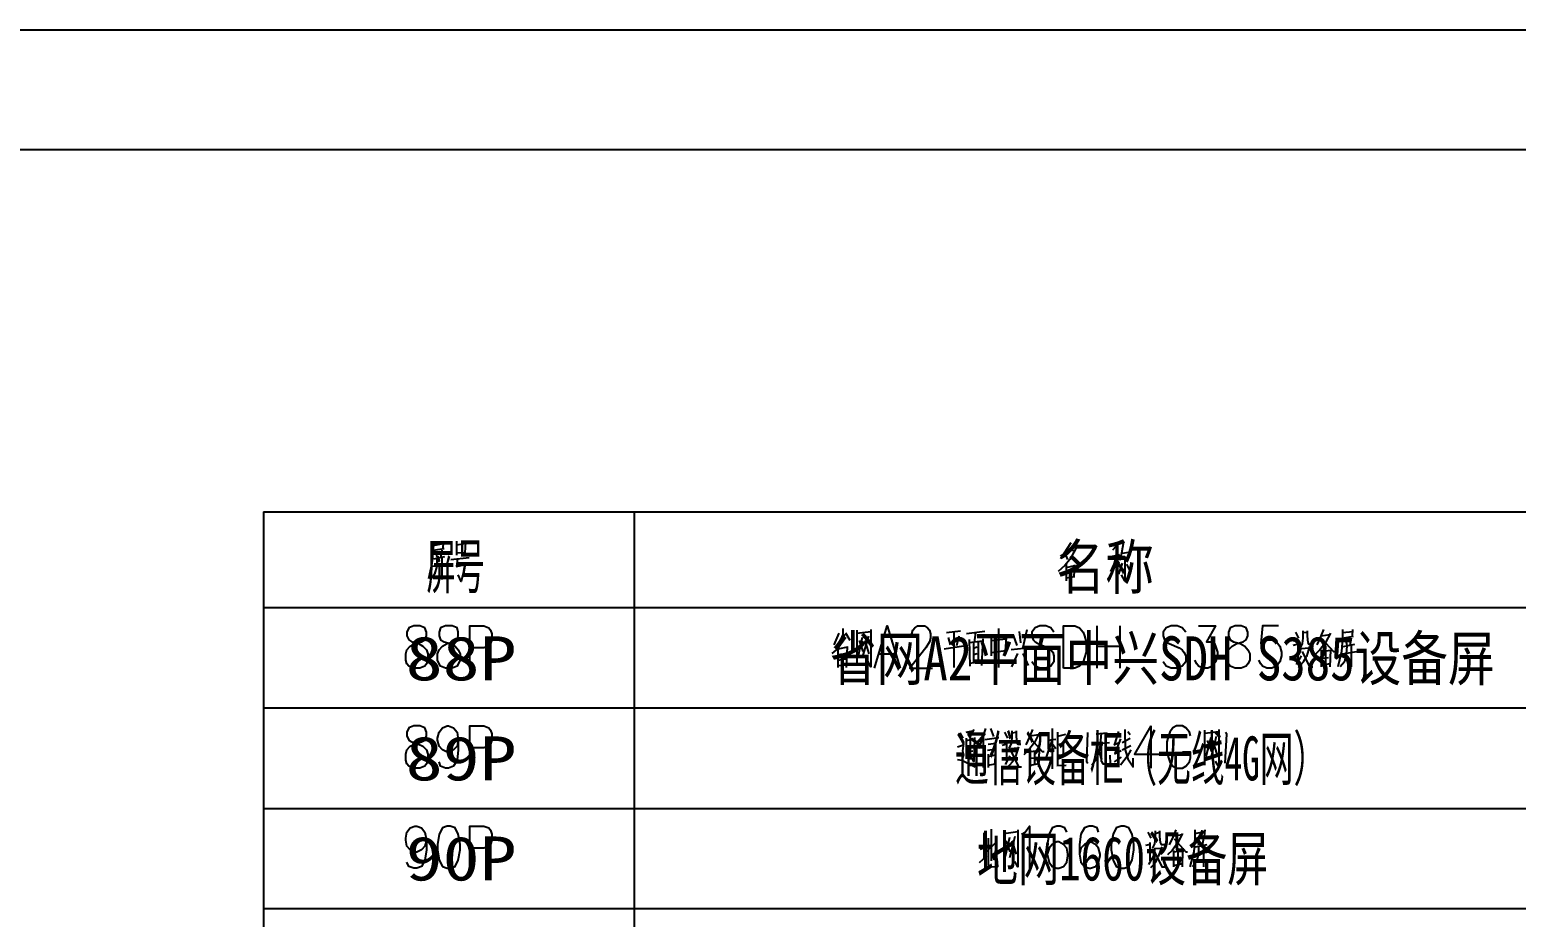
# Model space of a CAD drawing. Header units: metres. Extents: x 17 to 1264, y 17 to 859.
# Drawn here: x 640.2 to 990.9, y 649.4 to 858.8 of the extents above; entities that cross this region are included whole.
import ezdxf

# ---------------------------------------------------------------- set-up
doc = ezdxf.new("R2010")
doc.units = ezdxf.units.M
for name, color, linetype in [('LINES', 7, 'Continuous'), ('POLYLINES', 4, 'Continuous'), ('RECTS', 7, 'Continuous'), ('TEXTS', 3, 'Continuous')]:
    doc.layers.add(name, color=color, linetype=linetype)

msp = doc.modelspace()

# ---------------------------------------------------------------- linework, layer by layer
at = {"layer": 'LINES'}
for p, q in [((1179.14, 830.45), (87.76, 830.45)), ((695.37, 745.06), (1108.65, 745.06)), ((695.37, 745.06), (695.37, 284.26)), ((782.78, 745.06), (782.78, 284.26)), ((735.4, 737.14), (737.71, 737.57)), ((737.71, 736.42), (737.85, 737.86)), ((740.87, 738.14), (740.87, 734.83)), ((740.87, 737.28), (742.89, 737.57)), ((743.03, 737.86), (742.89, 735.41)), ((885.88, 737.71), (883.43, 733.97)), ((897.26, 737.71), (895.67, 735.98)), ((896.54, 736.7), (896.54, 728.93)), ((735.4, 735.98), (737.99, 736.42)), ((735.55, 733.97), (738.14, 734.54)), ((735.98, 735.7), (736.27, 734.4)), ((737.42, 735.98), (737.13, 734.26)), ((737.42, 734.26), (737.42, 729.07)), ((739.58, 733.82), (743.9, 734.26)), ((743.03, 735.41), (740.87, 735.26)), ((741.16, 733.97), (740.87, 732.24)), ((884.44, 735.26), (885.02, 733.82)), ((884.87, 735.84), (886.75, 735.98)), ((895.39, 734.54), (897.4, 734.98)), ((896.54, 733.97), (897.26, 732.82)), ((897.98, 735.26), (899.56, 735.55)), ((899.85, 735.7), (899.27, 734.26)), ((735.26, 732.24), (738.71, 732.67)), ((743.03, 732.53), (740.73, 732.1)), ((884.44, 732.38), (882.86, 730.94)), ((884.73, 732.67), (884.73, 728.78)), ((884.73, 731.95), (886.75, 732.38)), ((884.73, 729.5), (886.75, 729.79)), ((886.6, 729.79), (886.75, 732.53)), ((897.98, 732.96), (897.11, 730.37)), ((898.99, 732.67), (899.85, 730.94)), ((695.37, 722.45), (1108.65, 722.45)), ((830.01, 713.66), (831.16, 716.4)), ((832.03, 717.55), (832.03, 714.53)), ((833.75, 714.67), (832.75, 716.4)), ((835.34, 717.12), (835.34, 708.91)), ((835.34, 716.4), (838.65, 716.83)), ((838.07, 715.68), (836.63, 710.64)), ((856.51, 716.54), (859.82, 716.98)), ((858.23, 716.69), (858.23, 708.34)), ((858.95, 713.52), (859.53, 715.82)), ((865.58, 716.83), (861.26, 716.26)), ((863.13, 714.24), (863.42, 716.54)), ((867.02, 715.68), (867.02, 711.07)), ((868.75, 717.55), (868.75, 708.34)), ((873.21, 713.52), (872.35, 715.97)), ((873.64, 716.83), (873.93, 714.1)), ((874.51, 712.8), (875.51, 717.26)), ((892.07, 708.19), (892.07, 718.13)), ((897.4, 718.13), (897.4, 708.19)), ((938.87, 716.69), (939.59, 715.25)), ((940.6, 716.98), (940.6, 715.1)), ((940.6, 716.54), (941.61, 716.69)), ((944.78, 715.54), (943.91, 713.66)), ((945.5, 717.26), (944.78, 715.54)), ((944.92, 715.82), (946.94, 716.11)), ((949.96, 716.54), (952.41, 716.83)), ((949.96, 715.25), (952.55, 715.68)), ((952.27, 715.68), (952.41, 717.26)), ((833.18, 713.09), (830.87, 712.66)), ((830.87, 712.8), (830.87, 708.34)), ((832.89, 708.34), (833.18, 713.23)), ((836.63, 715.39), (835.63, 711.07)), ((835.91, 714.67), (836.78, 712.08)), ((837.21, 714.67), (838.22, 711.5)), ((860.54, 713.38), (855.93, 712.66)), ((856.94, 715.39), (857.37, 713.66)), ((861.83, 714.96), (861.98, 708.62)), ((865, 714.53), (861.83, 714.1)), ((862.84, 714.24), (862.84, 709.49)), ((863.71, 713.09), (862.84, 712.8)), ((863.99, 714.24), (863.99, 709.63)), ((864.86, 708.77), (865.15, 715.1)), ((867.02, 714.67), (870.47, 715.1)), ((870.47, 712.22), (867.02, 711.79)), ((870.62, 715.39), (870.33, 712.22)), ((876.23, 712.94), (871.77, 712.51)), ((892.07, 713.38), (897.4, 713.38)), ((939.45, 713.81), (938.3, 713.52)), ((939.45, 709.92), (939.45, 714.24)), ((940.31, 712.8), (942.04, 712.94)), ((942.19, 713.23), (941.47, 710.93)), ((944.92, 712.51), (944.92, 708.48)), ((944.92, 712.08), (947.08, 712.37)), ((945.93, 712.08), (945.93, 709.2)), ((947.08, 712.51), (946.94, 708.48)), ((949.96, 711.5), (953.27, 712.08)), ((950.11, 713.23), (952.84, 713.81)), ((950.54, 715.1), (950.97, 713.66)), ((951.98, 715.25), (951.69, 713.52)), ((951.98, 713.52), (951.98, 708.48)), ((830.87, 711.36), (832.75, 711.65)), ((830.87, 710.06), (832.75, 710.35)), ((830.87, 708.77), (832.89, 709.06)), ((840.67, 711.5), (844.55, 711.5)), ((861.98, 709.34), (864.86, 709.78)), ((862.84, 711.36), (863.71, 711.65)), ((871.91, 708.48), (873.35, 711.65)), ((874.51, 711.65), (875.8, 708.77)), ((940.17, 711.07), (939.02, 709.06)), ((946.94, 709.2), (944.92, 708.77)), ((945.07, 710.5), (946.65, 710.64)), ((695.37, 698.83), (1108.65, 698.83)), ((904.75, 694.51), (904.75, 684.58)), ((859.67, 692.93), (860.39, 691.63)), ((861.11, 693.07), (862.7, 693.36)), ((861.11, 691.63), (861.11, 686.74)), ((861.11, 691.06), (863.13, 691.49)), ((861.69, 692.35), (862.27, 691.34)), ((862.99, 693.65), (861.98, 691.92)), ((862.12, 691.34), (862.12, 686.59)), ((865.72, 693.94), (864.14, 689.18)), ((865.15, 691.92), (865.15, 684.72)), ((865.58, 691.34), (868.89, 691.78)), ((866.87, 693.94), (867.59, 692.06)), ((870.19, 693.07), (870.91, 691.63)), ((871.91, 693.36), (871.91, 691.49)), ((871.91, 692.93), (872.92, 693.07)), ((876.09, 691.92), (875.23, 690.05)), ((876.81, 693.65), (876.09, 691.92)), ((876.23, 692.21), (878.25, 692.5)), ((880.12, 687.17), (881.42, 691.06)), ((882.28, 691.34), (880.41, 691.06)), ((881.42, 693.94), (881.42, 684.43)), ((882.71, 693.07), (882.71, 685.15)), ((884.59, 692.5), (882.71, 692.06)), ((891.79, 692.64), (894.38, 692.93)), ((892.79, 689.33), (893.08, 692.78)), ((897.11, 693.22), (896.11, 690.19)), ((897.55, 691.49), (896.25, 688.03)), ((897.98, 690.62), (899.85, 691.63)), ((899.27, 693.22), (899.85, 692.5)), ((917.42, 693.5), (917.42, 685.3)), ((917.42, 692.78), (920.73, 693.22)), ((918.86, 691.78), (917.71, 687.31)), ((917.99, 691.06), (919, 688.46)), ((920.15, 692.06), (918.86, 687.02)), ((919.29, 691.06), (920.3, 687.89)), ((859.1, 689.62), (860.54, 690.05)), ((861.55, 689.76), (862.55, 689.9)), ((861.55, 688.46), (862.7, 688.61)), ((868.31, 689.04), (866.15, 688.75)), ((866.3, 690.19), (868.17, 690.48)), ((866.3, 687.89), (866.3, 684.72)), ((866.3, 687.31), (868.03, 687.74)), ((868.03, 688.03), (867.88, 685.58)), ((870.76, 690.19), (869.61, 689.9)), ((870.76, 686.3), (870.76, 690.62)), ((871.63, 689.18), (873.35, 689.33)), ((873.5, 689.62), (872.78, 687.31)), ((876.23, 688.9), (876.23, 684.86)), ((876.23, 688.46), (878.39, 688.75)), ((877.24, 688.46), (877.24, 685.58)), ((878.39, 688.9), (878.25, 684.86)), ((881.42, 690.34), (882.28, 689.18)), ((884.15, 690.34), (882.71, 690.05)), ((882.71, 687.6), (884.3, 687.74)), ((884.15, 687.74), (884.15, 690.62)), ((891.07, 690.19), (894.95, 690.62)), ((892.79, 689.33), (891.79, 686.74)), ((893.08, 686.16), (893.08, 690.34)), ((895.96, 690.05), (897.26, 690.62)), ((897.69, 688.61), (896.11, 687.89)), ((897.98, 688.9), (899.99, 689.9)), ((863.27, 684.86), (863.71, 685.15)), ((866.3, 685.3), (868.03, 685.58)), ((871.48, 687.46), (870.33, 685.44)), ((878.25, 685.58), (876.23, 685.15)), ((876.38, 686.88), (877.96, 687.02)), ((882.57, 685.15), (884.73, 685.3)), ((891.79, 686.74), (890.78, 685.15)), ((896.11, 686.02), (897.83, 687.17)), ((695.37, 675.07), (1108.65, 675.07)), ((867.02, 670.18), (867.02, 662.69)), ((910.65, 670.03), (909.93, 668.3)), ((917.42, 668.45), (917.56, 670.03)), ((865.29, 669.31), (865.29, 663.12)), ((865.87, 664.85), (868.17, 667.01)), ((870.04, 669.89), (870.04, 661.68)), ((870.04, 669.17), (873.35, 669.6)), ((871.34, 668.16), (870.33, 663.7)), ((870.47, 667.44), (871.48, 664.85)), ((872.63, 668.45), (871.34, 663.41)), ((871.91, 667.44), (872.92, 664.27)), ((904.6, 666.58), (903.45, 666.29)), ((904.03, 669.46), (904.75, 668.02)), ((904.6, 662.69), (904.6, 667.01)), ((905.75, 669.74), (905.75, 667.87)), ((905.75, 669.17), (906.76, 669.46)), ((909.93, 668.3), (909.07, 666.43)), ((910.07, 668.59), (912.09, 668.88)), ((915.11, 669.17), (917.56, 669.6)), ((915.11, 668.02), (917.71, 668.45)), ((915.26, 666), (917.99, 666.58)), ((915.69, 667.73), (915.98, 666.43)), ((917.13, 668.02), (916.84, 666.29)), ((864.28, 662.26), (866.01, 663.84)), ((864.43, 665.42), (865.87, 666)), ((905.32, 663.84), (904.17, 661.82)), ((905.47, 665.57), (907.05, 665.71)), ((907.34, 666), (906.47, 663.7)), ((910.07, 664.85), (912.23, 665.14)), ((910.07, 665.14), (910.07, 661.25)), ((910.22, 663.26), (911.8, 663.41)), ((911.08, 664.85), (911.08, 661.97)), ((912.23, 665.28), (912.09, 661.25)), ((915.11, 664.27), (918.43, 664.85)), ((917.13, 666.29), (917.13, 661.25)), ((912.09, 661.97), (910.07, 661.54)), ((695.37, 651.46), (1108.65, 651.46))]:
    msp.add_line(p, q, dxfattribs=at)
at = {"layer": 'POLYLINES'}
for points in [[(735.4, 737.86), (735.4, 735.98), (735.11, 732.82), (734.25, 729.22)], [(898.27, 738), (897.83, 735.26), (897.4, 733.54)], [(736.27, 734.11), (736.27, 732.24), (735.69, 730.37), (734.83, 729.07)], [(887.03, 736.42), (885.59, 733.82), (884.44, 732.38)], [(896.54, 734.54), (895.96, 732.67), (895.24, 730.94)], [(898.55, 734.54), (898.55, 728.78), (897.83, 730.22)], [(743.03, 732.82), (742.03, 728.64), (741.31, 730.22)], [(730.79, 718.13), (729.64, 717.7), (729.21, 716.69), (729.21, 715.82), (729.64, 714.82), (730.36, 714.38), (731.95, 713.95), (732.95, 713.38), (733.82, 712.51), (734.11, 711.5), (734.11, 710.06), (733.82, 709.2), (733.39, 708.62), (732.23, 708.19), (730.79, 708.19), (729.64, 708.62), (729.21, 709.2), (728.92, 710.06), (728.92, 711.5), (729.21, 712.51), (729.93, 713.38), (731.08, 713.95), (732.67, 714.38), (733.39, 714.82), (733.82, 715.82), (733.82, 716.69), (733.39, 717.7), (732.23, 718.13), (730.79, 718.13)], [(738.28, 718.13), (737.13, 717.7), (736.84, 716.69), (736.84, 715.82), (737.13, 714.82), (737.99, 714.38), (739.43, 713.95), (740.59, 713.38), (741.31, 712.51), (741.74, 711.5), (741.74, 710.06), (741.31, 709.2), (741.02, 708.62), (739.87, 708.19), (738.28, 708.19), (737.13, 708.62), (736.84, 709.2), (736.41, 710.06), (736.41, 711.5), (736.84, 712.51), (737.56, 713.38), (738.71, 713.95), (740.15, 714.38), (741.02, 714.82), (741.31, 715.82), (741.31, 716.69), (741.02, 717.7), (739.87, 718.13), (738.28, 718.13)], [(744.04, 708.19), (744.04, 718.13), (747.35, 718.13), (748.51, 717.7), (748.94, 717.12), (749.23, 716.26), (749.23, 714.82), (748.94, 713.95), (748.51, 713.38), (747.35, 712.94), (744.04, 712.94)], [(838.65, 717.26), (838.65, 708.48), (837.93, 709.78)], [(839.51, 708.19), (842.54, 718.13), (845.56, 708.19)], [(848.3, 715.82), (848.3, 716.26), (848.59, 717.12), (849.02, 717.7), (849.74, 718.13), (851.32, 718.13), (852.04, 717.7), (852.47, 717.12), (852.76, 716.26), (852.76, 715.25), (852.47, 714.38), (851.61, 712.94), (847.87, 708.19), (853.19, 708.19)], [(881.85, 716.69), (881.13, 717.7), (879.98, 718.13), (878.54, 718.13), (877.39, 717.7), (876.67, 716.69), (876.67, 715.82), (876.95, 714.82), (877.39, 714.38), (878.11, 713.95), (880.41, 712.94), (881.13, 712.51), (881.56, 711.94), (881.85, 711.07), (881.85, 709.63), (881.13, 708.62), (879.98, 708.19), (878.54, 708.19), (877.39, 708.62), (876.67, 709.63)], [(884.15, 708.19), (884.15, 718.13), (886.75, 718.13), (887.9, 717.7), (888.76, 716.69), (889.05, 715.82), (889.48, 714.38), (889.48, 711.94), (889.05, 710.64), (888.76, 709.63), (887.9, 708.62), (886.75, 708.19), (884.15, 708.19)], [(912.95, 716.69), (912.09, 717.7), (910.94, 718.13), (909.5, 718.13), (908.35, 717.7), (907.63, 716.69), (907.63, 715.82), (907.91, 714.82), (908.35, 714.38), (909.07, 713.95), (911.37, 712.94), (912.09, 712.51), (912.52, 711.94), (912.95, 711.07), (912.95, 709.63), (912.09, 708.62), (910.94, 708.19), (909.5, 708.19), (908.35, 708.62), (907.63, 709.63)], [(915.98, 718.13), (920.01, 718.13), (917.85, 714.38), (919, 714.38), (919.72, 713.95), (920.01, 713.38), (920.44, 711.94), (920.44, 711.07), (920.01, 709.63), (919.29, 708.62), (918.14, 708.19), (916.99, 708.19), (915.98, 708.62), (915.55, 709.2), (915.11, 710.06)], [(924.62, 718.13), (923.47, 717.7), (923.03, 716.69), (923.03, 715.82), (923.47, 714.82), (924.19, 714.38), (925.77, 713.95), (926.92, 713.38), (927.64, 712.51), (928.07, 711.5), (928.07, 710.06), (927.64, 709.2), (927.21, 708.62), (926.06, 708.19), (924.62, 708.19), (923.47, 708.62), (923.03, 709.2), (922.75, 710.06), (922.75, 711.5), (923.03, 712.51), (923.9, 713.38), (925.05, 713.95), (926.49, 714.38), (927.21, 714.82), (927.64, 715.82), (927.64, 716.69), (927.21, 717.7), (926.06, 718.13), (924.62, 718.13)], [(934.84, 718.13), (931.1, 718.13), (930.67, 713.95), (931.1, 714.38), (932.11, 714.82), (933.26, 714.82), (934.41, 714.38), (935.13, 713.38), (935.56, 711.94), (935.56, 711.07), (935.13, 709.63), (934.41, 708.62), (933.26, 708.19), (932.11, 708.19), (931.1, 708.62), (930.67, 709.2), (930.23, 710.06)], [(941.61, 716.98), (941.61, 715.68), (941.75, 714.24), (942.04, 713.81), (942.76, 713.81)], [(947.08, 716.4), (945.93, 714.24), (944.63, 712.51), (943.48, 711.36)], [(949.96, 717.26), (949.96, 715.25), (949.67, 712.08), (948.81, 708.48)], [(832.75, 715.39), (830.87, 712.8), (829.43, 711.65)], [(940.6, 715.25), (940.46, 713.95), (939.88, 712.8)], [(940.46, 712.08), (942.19, 708.48), (942.91, 708.48)], [(945.07, 715.1), (947.8, 712.08), (948.23, 712.08)], [(950.97, 713.38), (950.83, 711.5), (950.39, 709.63), (949.39, 708.48)], [(939.59, 708.34), (940.75, 709.63), (941.47, 710.93)], [(730.79, 694.51), (729.64, 694.08), (729.21, 693.07), (729.21, 692.21), (729.64, 691.2), (730.36, 690.77), (731.95, 690.19), (732.95, 689.76), (733.82, 688.9), (734.11, 687.89), (734.11, 686.45), (733.82, 685.58), (733.39, 685.01), (732.23, 684.58), (730.79, 684.58), (729.64, 685.01), (729.21, 685.58), (728.92, 686.45), (728.92, 687.89), (729.21, 688.9), (729.93, 689.76), (731.08, 690.19), (732.67, 690.77), (733.39, 691.2), (733.82, 692.21), (733.82, 693.07), (733.39, 694.08), (732.23, 694.51), (730.79, 694.51)], [(741.31, 691.2), (741.02, 689.76), (740.15, 688.9), (739, 688.32), (738.71, 688.32), (737.56, 688.9), (736.84, 689.76), (736.41, 691.2), (736.41, 691.63), (736.84, 693.07), (737.56, 694.08), (738.71, 694.51), (739, 694.51), (740.15, 694.08), (741.02, 693.07), (741.31, 691.2), (741.31, 688.9), (741.02, 686.45), (740.15, 685.01), (739, 684.58), (738.28, 684.58), (737.13, 685.01), (736.84, 686.02)], [(744.04, 684.58), (744.04, 694.51), (747.35, 694.51), (748.51, 694.08), (748.94, 693.5), (749.23, 692.64), (749.23, 691.2), (748.94, 690.19), (748.51, 689.76), (747.35, 689.33), (744.04, 689.33)], [(904.75, 694.51), (900.86, 687.89), (906.62, 687.89)], [(914.11, 692.21), (913.82, 693.07), (912.95, 694.08), (912.23, 694.51), (910.79, 694.51), (909.93, 694.08), (909.21, 693.07), (908.92, 692.21), (908.49, 690.77), (908.49, 688.32), (908.92, 687.02), (909.21, 686.02), (909.93, 685.01), (910.79, 684.58), (912.23, 684.58), (912.95, 685.01), (913.82, 686.02), (914.11, 687.02), (914.11, 688.32), (912.23, 688.32)], [(863.13, 691.78), (862.99, 686.16), (862.41, 687.17)], [(871.91, 691.63), (871.77, 690.34), (871.19, 689.18)], [(872.92, 693.36), (872.92, 692.06), (873.07, 690.62), (873.35, 690.19), (874.07, 690.19)], [(878.39, 692.78), (877.24, 690.62), (875.95, 688.9), (874.79, 687.74)], [(876.38, 691.49), (879.11, 688.46), (879.55, 688.46)], [(889.75, 692.96), (889.51, 686.12), (889.84, 685.73)], [(898.55, 693.65), (898.7, 688.9), (899.27, 686.74)], [(920.73, 693.65), (920.73, 684.86), (920.01, 686.16)], [(922.28, 685.73), (922.68, 692.56), (922.37, 692.96)], [(860.54, 690.34), (860.25, 688.61), (860.54, 687.74), (860.11, 686.45)], [(871.77, 688.46), (873.5, 684.86), (874.22, 684.86)], [(893.08, 686.16), (893.37, 685.58), (895.24, 685.58), (895.1, 687.6)], [(899.99, 688.9), (899.13, 687.31), (897.55, 685.3)], [(859.1, 686.59), (860.11, 686.45), (863.27, 684.86)], [(870.91, 684.72), (872.06, 686.02), (872.78, 687.31)], [(899.27, 686.74), (900.57, 684.86), (900.57, 686.88)], [(733.82, 667.58), (733.39, 666.14), (732.67, 665.28), (731.51, 664.7), (731.08, 664.7), (729.93, 665.28), (729.21, 666.14), (728.92, 667.58), (728.92, 668.02), (729.21, 669.46), (729.93, 670.46), (731.08, 670.9), (731.51, 670.9), (732.67, 670.46), (733.39, 669.46), (733.82, 667.58), (733.82, 665.28), (733.39, 662.83), (732.67, 661.39), (731.51, 660.96), (730.79, 660.96), (729.64, 661.39), (729.21, 662.4)], [(738.71, 670.9), (737.56, 670.46), (736.84, 669.02), (736.41, 666.58), (736.41, 665.28), (736.84, 662.83), (737.56, 661.39), (738.71, 660.96), (739.43, 660.96), (740.59, 661.39), (741.31, 662.83), (741.74, 665.28), (741.74, 666.58), (741.31, 669.02), (740.59, 670.46), (739.43, 670.9), (738.71, 670.9)], [(744.04, 660.96), (744.04, 670.9), (747.35, 670.9), (748.51, 670.46), (748.94, 669.89), (749.23, 669.02), (749.23, 667.58), (748.94, 666.58), (748.51, 666.14), (747.35, 665.71), (744.04, 665.71)], [(873.35, 670.03), (873.35, 661.25), (872.63, 662.54)], [(874.22, 669.02), (875.08, 669.46), (876.09, 670.9), (876.09, 660.96)], [(884.87, 669.46), (884.44, 670.46), (883.29, 670.9), (882.57, 670.9), (881.42, 670.46), (880.7, 669.02), (880.27, 666.58), (880.27, 664.27), (880.7, 662.4), (881.42, 661.39), (882.57, 660.96), (883, 660.96), (884.15, 661.39), (884.87, 662.4), (885.16, 663.84), (885.16, 664.27), (884.87, 665.71), (884.15, 666.58), (883, 667.15), (882.57, 667.15), (881.42, 666.58), (880.7, 665.71), (880.27, 664.27)], [(892.36, 669.46), (892.07, 670.46), (890.92, 670.9), (890.2, 670.9), (889.05, 670.46), (888.19, 669.02), (887.9, 666.58), (887.9, 664.27), (888.19, 662.4), (889.05, 661.39), (890.2, 660.96), (890.49, 660.96), (891.64, 661.39), (892.36, 662.4), (892.79, 663.84), (892.79, 664.27), (892.36, 665.71), (891.64, 666.58), (890.49, 667.15), (890.2, 667.15), (889.05, 666.58), (888.19, 665.71), (887.9, 664.27)], [(897.69, 670.9), (896.54, 670.46), (895.82, 669.02), (895.39, 666.58), (895.39, 665.28), (895.82, 662.83), (896.54, 661.39), (897.69, 660.96), (898.41, 660.96), (899.56, 661.39), (900.28, 662.83), (900.71, 665.28), (900.71, 666.58), (900.28, 669.02), (899.56, 670.46), (898.41, 670.9), (897.69, 670.9)], [(915.11, 670.03), (915.11, 668.02), (914.83, 664.85), (913.96, 661.25)], [(866.3, 668.02), (866.3, 661.82), (866.44, 661.25), (868.6, 661.39), (868.46, 663.26)], [(868.31, 667.15), (867.74, 662.98), (867.45, 663.84)], [(905.75, 668.02), (905.61, 666.72), (905.03, 665.57)], [(906.76, 669.74), (906.76, 668.45), (906.91, 667.01), (907.19, 666.58), (907.91, 666.58)], [(912.23, 669.17), (911.08, 667.01), (909.79, 665.14), (908.63, 664.13)], [(910.22, 667.87), (912.95, 664.85), (913.39, 664.85)], [(904.75, 661.1), (905.9, 662.4), (906.47, 663.7)], [(905.61, 664.85), (907.34, 661.25), (908.06, 661.25)], [(915.98, 666.14), (915.98, 664.27), (915.4, 662.4), (914.54, 661.25)]]:
    msp.add_lwpolyline(points, dxfattribs=at)
at = {"layer": 'RECTS'}
msp.add_lwpolyline([(16.84, 858.82), (1207.43, 858.82), (1207.43, 16.85), (16.84, 16.85)], dxfattribs=at)

# ---------------------------------------------------------------- texts
at = {"layer": 'TEXTS'}
for s, width, p in [('屏号', 0.509028, (733.82, 726.97)), ('名称', 0.853033, (882.43, 726.83)), ('88P', 1.231965, (728.92, 705.28)), ('省网A2平面中兴SDH S385设备屏', 0.815935, (829, 705.28)), ('89P', 1.231965, (728.92, 681.67)), ('通信设备柜（无线4G网）', 0.588535, (858.52, 681.67)), ('地网1660设备屏', 0.717209, (863.71, 658.05)), ('90P', 1.231965, (728.92, 658.05))]:
    msp.add_text(s, height=10.39, dxfattribs=dict(at, width=width)).set_placement(p)

doc.saveas('drawing.dxf')
